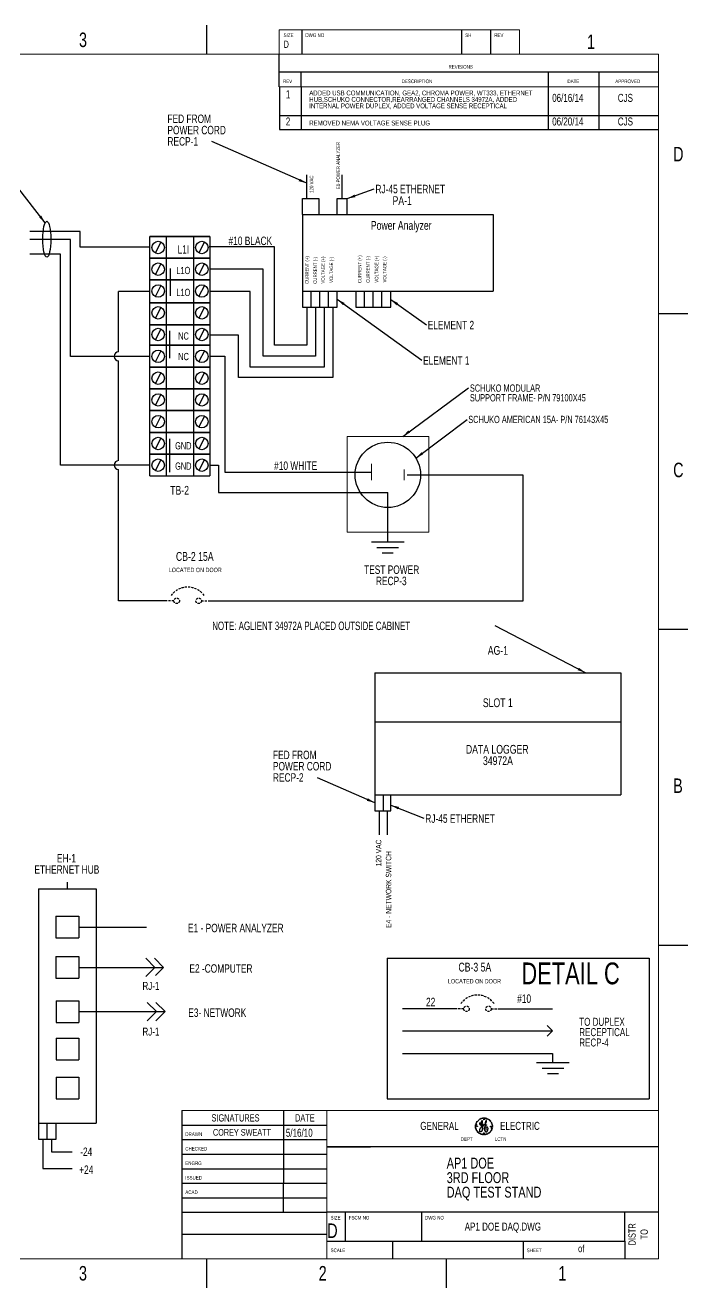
# Model space of a CAD drawing. Header units: millimetres. Extents: x -1057 to 857, y -404 to 2067.
# Drawn here: x 567 to 857, y 2 to 554 of the extents above; entities that cross this region are included whole.
import ezdxf
from ezdxf.enums import TextEntityAlignment as Align

# ---------------------------------------------------------------- set-up
doc = ezdxf.new("R2010")
doc.units = ezdxf.units.MM
doc.linetypes.add('HIDDEN', pattern=[1.905, 1.27, -0.635])
for name, color, linetype in [('COMP', 3, 'Continuous'), ('DETAILBOX', 4, 'HIDDEN'), ('GROUND', 3, 'Continuous'), ('HID', 2, 'HIDDEN'), ('SLD-0', 7, 'Continuous'), ('TEXT', 4, 'Continuous'), ('WIRE', 1, 'Continuous')]:
    doc.layers.add(name, color=color, linetype=linetype)
doc.layers.add('WIRE_BIG', color=1, linetype='Continuous', lineweight=30)
doc.styles.add('SLDTEXTSTYLE0', font='TXT', dxfattribs={"width": 0.736842})
doc.styles.add('SLDTEXTSTYLE1', font='TXT', dxfattribs={"width": 0.744681})
doc.styles.add('SLDTEXTSTYLE2', font='TXT', dxfattribs={"width": 0.75})
doc.styles.add('SLDTEXTSTYLE3', font='TXT', dxfattribs={"width": 0.7})
doc.styles.add('SLDTEXTSTYLE6', font='TXT', dxfattribs={"width": 0.697895})
doc.dimstyles.new('SLDDIMSTYLE0', dxfattribs={"dimtxt": 0.18, "dimasz": 3.556, "dimexe": 0, "dimexo": 0.0625, "dimgap": 0, "dimtad": 0, "dimtih": 1, "dimtoh": 1, "dimdec": 0, "dimrnd": 1e-09, "dimzin": 0, "dimdsep": 46, "dimtxsty": 'Standard', "dimsah": 1, "dimcen": 0.09, "dimadec": 0, "dimazin": 0, "dimtfac": 3.556, "dimtdec": 0, "dimtofl": 0, "dimtmove": 0, "dimatfit": 3, "dimfxl": 0, "dimfrac": 2, "dimtolj": 1, "dimtzin": 0, "dimarcsym": 0})

# ---------------------------------------------------------------- blocks, each defined once
blk = doc.blocks.new('Block15')
at = {"layer": 'SLD-0', "color": 1, "lineweight": 15}
for p, q in [((679.73, 543.75), (679.73, 554.49)), ((679.73, 554.49), (784.78, 554.49)), ((784.78, 554.49), (784.78, 543.75)), ((845.54, 529.55), (679.73, 529.55)), ((845.54, 81.76), (637.05, 81.76)), ((700.55, 81.76), (700.55, 16.98))]:
    blk.add_line(p, q, dxfattribs=at)
at = {"layer": 'SLD-0', "color": 1, "linetype": 'Continuous', "lineweight": 15}
for p, q in [((19.28, 543.75), (845.54, 543.75)), ((845.54, 543.75), (845.54, 16.98)), ((845.54, 16.98), (19.28, 16.98))]:
    blk.add_line(p, q, dxfattribs=at)
at = {"layer": 'SLD-0'}
for p, q in [((679.73, 529.55), (679.73, 543.75)), ((637.05, 81.76), (637.05, 16.98))]:
    blk.add_line(p, q, dxfattribs=at)
at = {"layer": 'WIRE_BIG'}
for p, q in [((647.93, 556.45), (647.93, 543.75)), ((689.53, 554.49), (689.53, 543.75)), ((759.38, 554.49), (759.38, 543.75)), ((772.08, 554.49), (772.08, 543.75)), ((845.54, 535.9), (679.73, 535.9)), ((689.26, 529.55), (689.26, 535.9)), ((797.21, 535.9), (797.21, 529.55)), ((819.43, 535.9), (819.43, 529.55)), ((858.24, 430.24), (845.54, 430.24)), ((858.24, 292.13), (845.54, 292.13)), ((858.24, 154.01), (845.54, 154.01)), ((681.5, 81.76), (681.5, 50.01)), ((637.05, 75.41), (700.55, 75.41)), ((637.05, 69.06), (700.55, 69.06)), ((637.05, 62.71), (700.55, 62.71)), ((700.55, 65.89), (719.6, 65.89)), ((845.54, 65.89), (700.55, 65.89)), ((700.55, 65.89), (719.6, 65.89)), ((637.05, 56.36), (700.55, 56.36)), ((637.05, 50.01), (700.55, 50.01)), ((845.54, 37.31), (700.55, 37.31)), ((708.49, 37.31), (708.49, 24.61)), ((741.83, 37.31), (741.83, 24.61)), ((830.73, 24.61), (830.73, 37.31)), ((700.55, 24.61), (830.73, 24.61)), ((729.13, 24.61), (729.13, 16.98)), ((786.28, 24.61), (786.28, 16.98)), ((830.73, 24.61), (830.73, 16.98)), ((647.93, 16.98), (647.93, 4.28)), ((752.7, 16.98), (752.7, 4.28))]:
    blk.add_line(p, q, dxfattribs=at)
at = {"layer": 'WIRE_BIG', "linetype": 'Continuous'}
for p, q in [((681.5, 37.31), (681.5, 50.01)), ((637.05, 43.66), (700.55, 43.66)), ((637.05, 37.31), (700.55, 37.31)), ((637.05, 27.79), (700.55, 27.79))]:
    blk.add_line(p, q, dxfattribs=at)
at = {"layer": 'WIRE_BIG'}
for s, insert, char_height, attachment_point, style in [('3', (593.91, 553.26), 6.35, 2, 'SLDTEXTSTYLE0'), ('SIZE', (681.59, 552.89), 1.587, 1, 'SLDTEXTSTYLE0'), ('DWG NO', (691.12, 552.89), 1.587, 1, 'SLDTEXTSTYLE0'), ('SH', (760.97, 552.89), 1.587, 1, 'SLDTEXTSTYLE0'), ('REV', (773.67, 552.89), 1.587, 1, 'SLDTEXTSTYLE0'), ('1', (815.99, 552.39), 6.35, 2, 'SLDTEXTSTYLE0'), ('D', (681.59, 549.72), 3.17, 1, 'SLDTEXTSTYLE0'), ('REVISIONS', (759, 539.07), 1.587, 2, 'SLDTEXTSTYLE0'), ('REV', (681.32, 532.72), 1.587, 1, 'SLDTEXTSTYLE0'), ('DESCRIPTION', (739.9, 532.72), 1.5875, 2, 'SLDTEXTSTYLE0'), ('DATE', (808.26, 532.72), 1.587, 2, 'SLDTEXTSTYLE0'), ('APPROVED', (832.02, 532.72), 1.587, 2, 'SLDTEXTSTYLE0'), ('D', (851.89, 503.25), 6.35, 1, 'SLDTEXTSTYLE0'), ('C', (851.89, 365.13), 6.35, 1, 'SLDTEXTSTYLE0'), ('B', (851.89, 227.02), 6.35, 1, 'SLDTEXTSTYLE0'), ('SIGNATURES', (660.58, 80.17), 3.175, 2, 'SLDTEXTSTYLE0'), ('DATE', (690.91, 80.17), 3.175, 2, 'SLDTEXTSTYLE0'), ('DRAWN', (638.64, 72.24), 1.587, 1, 'SLDTEXTSTYLE0'), ('CHECKED', (638.64, 65.89), 1.587, 1, 'SLDTEXTSTYLE0'), ('ENGRG', (638.64, 59.54), 1.587, 1, 'SLDTEXTSTYLE0'), ('ISSUED', (638.64, 53.19), 1.587, 1, 'SLDTEXTSTYLE0'), ('ACAD', (638.64, 46.84), 1.587, 1, 'SLDTEXTSTYLE0'), ('SIZE', (702.14, 35.72), 1.587, 1, 'SLDTEXTSTYLE0'), ('FSCM NO', (710.08, 35.72), 1.587, 1, 'SLDTEXTSTYLE0'), ('DWG NO', (743.41, 35.72), 1.587, 1, 'SLDTEXTSTYLE0'), ('D', (700.69, 32.4), 6.35, 1, 'SLDTEXTSTYLE0'), ('of', (811.69, 23.02), 3.175, 2, 'SLDTEXTSTYLE1'), ('SCALE', (702.14, 21.44), 1.587, 1, 'SLDTEXTSTYLE0'), ('SHEET', (787.86, 21.44), 1.587, 1, 'SLDTEXTSTYLE0'), ('3', (593.91, 13.79), 6.35, 2, 'SLDTEXTSTYLE0'), ('2', (698.69, 13.79), 6.35, 2, 'SLDTEXTSTYLE0'), ('1', (803.46, 13.79), 6.35, 2, 'SLDTEXTSTYLE0')]:
    blk.add_mtext(s, dxfattribs=dict(at, insert=insert, char_height=char_height, attachment_point=attachment_point, style=style))
at = {"layer": 'WIRE_BIG', "char_height": 3.175, "attachment_point": 2, "rotation": 90, "style": 'SLDTEXTSTYLE0'}
for s, insert in [('DISTR', (832.32, 27.65)), ('TO', (837.61, 27.69))]:
    blk.add_mtext(s, dxfattribs=dict(at, insert=insert))
blk = doc.blocks.new('CIR')
at = {"layer": 'DETAILBOX'}
for centre, radius in [((0.2, 0), 39.7), ((0.2, 0), 38.1), ((-31.5, 0), 1.59), ((-31.5, 0), 1.29), ((-31.5, 0), 1.14), ((0.2, 31.8), 1.59), ((0.2, 31.8), 1.29), ((0.2, 31.8), 1.14), ((32, 0), 1.59), ((32, 0), 1.29), ((32, 0), 1.14), ((0.2, -31.8), 1.59), ((0.2, -31.8), 1.29), ((0.2, -31.8), 1.14)]:
    blk.add_circle(centre, radius, dxfattribs=at)
for centre, start, end in [((-28.4, 6.3), 153.43495, 243.43495), ((6.6, 28.6), 63.43495, 153.43495), ((28.8, -6.3), 333.43495, 63.43495), ((-6.1, -28.6), 243.43495, 333.43495)]:
    blk.add_arc(centre, 7.1, start, end, dxfattribs=at)
blk = doc.blocks.new('Block13')
at = {"layer": 'DETAILBOX'}
for p, q in [((25.84, 8.37), (25.87, 8.37)), ((25.87, 8.37), (25.87, 8.09)), ((25.87, 8.09), (25.91, 8.09)), ((25.91, 8.09), (25.91, 7.92)), ((25.91, 7.92), (25.94, 7.92)), ((25.94, 7.92), (25.94, 7.81)), ((25.94, 7.81), (25.99, 7.81)), ((25.99, 7.81), (25.99, 7.75)), ((25.99, 7.75), (26.03, 7.75)), ((26.03, 7.75), (26.03, 7.7)), ((26.03, 7.7), (26.06, 7.64)), ((26.06, 7.64), (26.1, 7.64)), ((26.1, 7.64), (26.13, 7.58)), ((26.13, 7.58), (26.25, 7.58)), ((26.13, 5.59), (26.17, 5.59)), ((26.13, 5.48), (26.13, 5.59)), ((26.17, 5.65), (26.21, 5.65)), ((26.17, 5.59), (26.17, 5.65)), ((26.21, 5.76), (26.25, 5.76)), ((26.21, 5.65), (26.21, 5.76)), ((26.25, 7.58), (26.25, 7.53)), ((26.25, 7.53), (26.47, 7.53)), ((26.25, 5.8), (26.29, 5.8)), ((26.25, 5.76), (26.25, 5.8)), ((26.29, 5.86), (26.32, 5.93)), ((26.29, 5.8), (26.29, 5.86)), ((26.32, 5.97), (26.36, 5.97)), ((26.32, 5.93), (26.32, 5.97)), ((26.36, 6.03), (26.4, 6.03)), ((26.36, 5.97), (26.36, 6.03)), ((26.4, 6.08), (26.43, 6.08)), ((26.4, 6.03), (26.4, 6.08)), ((26.43, 8.13), (26.43, 7.47)), ((26.47, 8.13), (26.43, 8.13)), ((26.43, 7.47), (26.47, 7.47)), ((26.43, 6.14), (26.47, 6.14)), ((26.43, 6.08), (26.43, 6.14)), ((26.47, 8.37), (26.47, 8.13)), ((26.51, 8.37), (26.47, 8.37)), ((26.47, 7.58), (26.62, 7.58)), ((26.47, 7.53), (26.47, 7.58)), ((26.47, 7.47), (26.47, 7.3)), ((26.47, 7.3), (26.51, 7.3)), ((26.47, 6.2), (26.51, 6.2)), ((26.47, 6.14), (26.47, 6.2)), ((26.51, 8.47), (26.51, 8.37)), ((26.55, 8.47), (26.51, 8.47)), ((26.51, 7.3), (26.51, 7.19)), ((26.51, 7.19), (26.55, 7.19)), ((26.51, 6.2), (26.55, 6.25)), ((26.55, 8.64), (26.55, 8.47)), ((26.59, 8.64), (26.55, 8.64)), ((26.55, 7.19), (26.55, 7.15)), ((26.55, 7.15), (26.62, 7.15)), ((26.55, 6.25), (26.59, 6.25)), ((26.59, 8.69), (26.59, 8.64)), ((26.62, 8.69), (26.59, 8.69)), ((26.59, 6.31), (26.62, 6.31)), ((26.59, 6.25), (26.59, 6.31)), ((26.62, 8.75), (26.62, 8.69)), ((26.66, 8.75), (26.62, 8.75)), ((26.62, 7.64), (26.66, 7.64)), ((26.62, 7.58), (26.62, 7.64)), ((26.62, 7.15), (26.66, 7.08)), ((26.62, 6.36), (26.66, 6.36)), ((26.62, 6.31), (26.62, 6.36)), ((26.66, 8.81), (26.66, 8.75)), ((26.69, 8.81), (26.66, 8.81)), ((26.66, 7.7), (26.73, 7.7)), ((26.66, 7.64), (26.66, 7.7)), ((26.66, 7.08), (26.96, 7.08)), ((26.66, 6.42), (26.69, 6.42)), ((26.66, 6.36), (26.66, 6.42)), ((26.69, 8.86), (26.69, 8.81)), ((26.73, 8.86), (26.69, 8.86)), ((26.69, 6.48), (26.73, 6.48)), ((26.69, 6.42), (26.69, 6.48)), ((26.73, 8.97), (26.73, 8.86)), ((26.78, 8.97), (26.73, 8.97)), ((26.73, 7.75), (26.78, 7.75)), ((26.73, 7.7), (26.73, 7.75)), ((26.73, 6.53), (26.78, 6.53)), ((26.73, 6.48), (26.73, 6.53)), ((26.78, 9.03), (26.78, 8.97)), ((26.81, 9.03), (26.78, 9.03)), ((26.78, 7.81), (26.81, 7.81)), ((26.78, 7.75), (26.78, 7.81)), ((26.78, 6.59), (26.85, 6.59)), ((26.78, 6.53), (26.78, 6.59)), ((26.81, 9.09), (26.81, 9.03)), ((26.85, 9.09), (26.81, 9.09)), ((26.81, 7.86), (26.88, 7.86)), ((26.81, 7.81), (26.81, 7.86)), ((26.85, 9.14), (26.85, 9.09)), ((26.88, 9.14), (26.85, 9.14)), ((26.85, 6.64), (26.92, 6.64)), ((26.85, 6.59), (26.85, 6.64)), ((26.88, 9.2), (26.88, 9.14)), ((26.92, 9.2), (26.88, 9.2)), ((26.88, 7.92), (26.92, 7.92)), ((26.88, 7.86), (26.88, 7.92)), ((26.92, 9.25), (26.92, 9.2)), ((26.99, 9.25), (26.92, 9.25)), ((26.92, 8.03), (26.96, 8.03)), ((26.92, 7.92), (26.92, 8.03)), ((26.92, 6.7), (26.99, 6.7)), ((26.92, 6.64), (26.92, 6.7)), ((26.96, 8.09), (26.99, 8.09)), ((26.96, 8.03), (26.96, 8.09)), ((26.96, 7.15), (27.11, 7.15)), ((26.96, 7.08), (26.96, 7.15)), ((26.99, 9.31), (26.99, 9.25)), ((27.11, 9.31), (26.99, 9.31)), ((26.99, 8.13), (27.03, 8.13)), ((26.99, 8.09), (26.99, 8.13)), ((26.99, 6.76), (27.07, 6.76)), ((26.99, 6.7), (26.99, 6.76)), ((27.03, 8.2), (27.07, 8.2)), ((27.03, 8.13), (27.03, 8.2)), ((27.03, 8.2), (27.03, 8.13)), ((27.03, 8.13), (27.03, 8.2)), ((27.03, 8.2), (27.03, 8.13)), ((27.03, 8.13), (27.03, 8.2)), ((27.07, 8.26), (27.11, 8.26)), ((27.07, 8.2), (27.07, 8.26)), ((27.07, 6.81), (27.14, 6.81)), ((27.07, 6.76), (27.07, 6.81)), ((27.11, 9.25), (27.11, 9.31)), ((27.22, 9.25), (27.11, 9.25)), ((27.11, 8.3), (27.14, 8.3)), ((27.11, 8.26), (27.11, 8.3)), ((27.11, 7.19), (27.18, 7.19)), ((27.11, 7.15), (27.11, 7.19)), ((27.11, 5.53), (27.11, 5.37)), ((27.14, 5.53), (27.11, 5.53)), ((27.14, 8.37), (27.18, 8.37)), ((27.14, 8.3), (27.14, 8.37)), ((27.14, 6.87), (27.22, 6.87)), ((27.14, 6.81), (27.14, 6.87)), ((27.14, 5.76), (27.14, 5.53)), ((27.18, 5.76), (27.14, 5.76)), ((27.18, 8.41), (27.22, 8.47)), ((27.18, 8.37), (27.18, 8.41)), ((27.18, 7.25), (27.22, 7.25)), ((27.18, 7.19), (27.18, 7.25)), ((27.18, 6.03), (27.18, 5.76)), ((27.22, 6.03), (27.18, 6.03)), ((27.22, 9.2), (27.22, 9.25)), ((27.25, 9.2), (27.22, 9.2)), ((27.22, 8.54), (27.25, 8.54)), ((27.22, 8.47), (27.22, 8.54)), ((27.22, 7.3), (27.29, 7.3)), ((27.22, 7.25), (27.22, 7.3)), ((27.22, 6.91), (27.29, 6.91)), ((27.22, 6.87), (27.22, 6.91)), ((27.25, 6.76), (27.22, 6.7)), ((27.22, 6.7), (27.22, 6.03)), ((27.25, 9.14), (27.25, 9.2)), ((27.29, 9.14), (27.25, 9.14)), ((27.25, 8.69), (27.29, 8.69)), ((27.25, 8.54), (27.25, 8.69)), ((27.25, 7.04), (27.25, 6.76)), ((27.29, 7.04), (27.25, 7.04)), ((27.29, 8.69), (27.29, 9.14)), ((27.29, 7.36), (27.33, 7.36)), ((27.29, 7.3), (27.29, 7.36)), ((27.29, 7.25), (27.29, 7.04)), ((27.33, 7.25), (27.29, 7.25)), ((27.29, 6.98), (27.37, 6.98)), ((27.29, 6.91), (27.29, 6.98)), ((27.37, 7.47), (27.33, 7.42)), ((27.33, 7.47), (27.37, 7.47)), ((27.33, 7.36), (27.33, 7.47)), ((27.33, 7.42), (27.33, 7.25)), ((27.37, 7.58), (27.37, 7.47)), ((27.41, 7.58), (27.37, 7.58)), ((27.37, 7.53), (27.41, 7.58)), ((27.37, 7.47), (27.37, 7.53)), ((27.37, 6.98), (27.41, 7.04)), ((27.41, 7.64), (27.41, 7.58)), ((27.44, 7.64), (27.41, 7.64)), ((27.41, 7.64), (27.44, 7.64)), ((27.41, 7.58), (27.41, 7.64)), ((27.41, 7.04), (27.48, 7.04)), ((27.44, 7.81), (27.44, 7.64)), ((27.48, 7.75), (27.44, 7.81)), ((27.44, 7.75), (27.48, 7.75)), ((27.44, 7.64), (27.44, 7.75)), ((27.48, 7.08), (27.55, 7.08)), ((27.48, 7.04), (27.48, 7.08)), ((27.55, 7.15), (27.63, 7.15)), ((27.55, 7.08), (27.55, 7.15)), ((27.63, 7.19), (27.7, 7.19)), ((27.63, 7.15), (27.63, 7.19)), ((27.7, 7.25), (27.78, 7.25)), ((27.7, 7.19), (27.7, 7.25)), ((27.78, 7.3), (27.86, 7.3)), ((27.78, 7.25), (27.78, 7.3)), ((27.86, 7.36), (27.89, 7.36)), ((27.86, 7.3), (27.86, 7.36)), ((27.89, 7.42), (27.93, 7.42)), ((27.89, 7.36), (27.89, 7.42)), ((27.93, 7.42), (27.97, 7.47)), ((27.97, 7.47), (28, 7.47)), ((28, 7.53), (28.04, 7.53)), ((28, 7.47), (28, 7.53)), ((28, 5.69), (28, 5.53)), ((28.04, 5.69), (28, 5.69)), ((28, 5.53), (28.04, 5.53)), ((28.04, 7.53), (28.07, 7.58)), ((28.04, 6.03), (28.04, 5.69)), ((28.07, 6.03), (28.04, 6.03)), ((28.04, 5.53), (28.04, 5.37)), ((28.07, 7.58), (28.11, 7.58)), ((28.07, 6.36), (28.07, 6.03)), ((28.11, 6.36), (28.07, 6.36)), ((28.11, 7.64), (28.16, 7.64)), ((28.11, 7.58), (28.11, 7.64)), ((28.11, 6.42), (28.11, 6.36)), ((28.16, 6.42), (28.11, 6.42)), ((28.16, 7.7), (28.19, 7.7)), ((28.16, 7.64), (28.16, 7.7)), ((28.19, 6.59), (28.16, 6.53)), ((28.16, 6.53), (28.16, 6.42)), ((28.19, 7.7), (28.23, 7.75)), ((28.19, 6.7), (28.19, 6.59)), ((28.23, 6.7), (28.19, 6.7)), ((28.23, 7.75), (28.26, 7.75)), ((28.23, 6.81), (28.23, 6.7)), ((28.26, 6.81), (28.23, 6.81)), ((28.26, 7.81), (28.3, 7.81)), ((28.26, 7.75), (28.26, 7.81)), ((28.26, 6.87), (28.26, 6.81)), ((28.3, 6.87), (28.26, 6.87)), ((28.3, 7.86), (28.37, 7.86)), ((28.3, 7.81), (28.3, 7.86)), ((28.3, 6.98), (28.3, 6.87)), ((28.34, 6.98), (28.3, 6.98)), ((28.34, 7.04), (28.34, 6.98)), ((28.37, 7.04), (28.34, 7.04)), ((28.37, 7.92), (28.42, 7.92)), ((28.37, 7.86), (28.37, 7.92)), ((28.37, 7.15), (28.37, 7.04)), ((28.45, 7.15), (28.37, 7.15)), ((28.42, 8.58), (28.42, 8.2)), ((28.45, 8.58), (28.42, 8.58)), ((28.42, 8.2), (28.45, 8.13)), ((28.42, 7.98), (28.49, 7.98)), ((28.42, 7.92), (28.42, 7.98)), ((28.49, 8.69), (28.45, 8.64)), ((28.45, 8.64), (28.45, 8.58)), ((28.45, 8.13), (28.45, 8.03)), ((28.45, 8.03), (28.49, 8.03)), ((28.45, 7.19), (28.45, 7.15)), ((28.49, 7.19), (28.45, 7.19)), ((28.49, 8.81), (28.49, 8.69)), ((28.53, 8.81), (28.49, 8.81)), ((28.49, 8.03), (28.49, 7.86)), ((28.49, 8.03), (28.53, 8.03)), ((28.49, 7.98), (28.49, 8.03)), ((28.49, 7.86), (28.53, 7.81)), ((28.56, 7.3), (28.49, 7.19)), ((28.56, 8.92), (28.53, 8.86)), ((28.53, 8.86), (28.53, 8.81)), ((28.53, 8.03), (28.56, 8.09)), ((28.53, 7.81), (28.53, 7.75)), ((28.53, 7.75), (28.6, 7.64)), ((28.6, 8.97), (28.56, 8.92)), ((28.56, 8.09), (28.6, 8.09)), ((28.6, 7.3), (28.56, 7.3)), ((28.6, 9.03), (28.6, 8.97)), ((28.63, 9.03), (28.6, 9.03)), ((28.6, 8.09), (28.75, 8.3)), ((28.6, 7.64), (28.6, 7.58)), ((28.6, 7.58), (28.63, 7.58)), ((28.6, 7.36), (28.6, 7.3)), ((28.72, 7.36), (28.6, 7.36)), ((28.63, 9.09), (28.63, 9.03)), ((28.68, 9.09), (28.63, 9.09)), ((28.63, 7.58), (28.63, 7.53)), ((28.63, 7.53), (28.72, 7.53)), ((28.63, 5.86), (28.63, 5.8)), ((28.68, 5.86), (28.63, 5.86)), ((28.63, 5.8), (28.68, 5.8)), ((28.72, 9.2), (28.68, 9.14)), ((28.68, 9.14), (28.68, 9.09)), ((28.68, 6.14), (28.68, 5.86)), ((28.72, 6.14), (28.68, 6.14)), ((28.68, 5.8), (28.68, 5.65)), ((28.68, 5.65), (28.72, 5.65)), ((28.75, 9.2), (28.72, 9.2)), ((28.72, 7.53), (28.72, 7.47)), ((28.72, 7.47), (28.82, 7.47)), ((28.72, 7.42), (28.72, 7.36)), ((28.72, 7.36), (28.72, 7.42)), ((28.72, 7.42), (28.72, 7.36)), ((28.75, 7.42), (28.72, 7.42)), ((28.75, 6.25), (28.72, 6.2)), ((28.72, 6.2), (28.72, 6.14)), ((28.72, 5.65), (28.72, 5.53)), ((28.72, 5.53), (28.75, 5.53)), ((28.75, 9.25), (28.75, 9.2)), ((28.79, 9.25), (28.75, 9.25)), ((28.75, 8.3), (28.79, 8.3)), ((28.75, 7.36), (28.75, 7.42)), ((28.75, 7.42), (28.75, 7.36)), ((28.86, 7.42), (28.75, 7.36)), ((28.75, 6.31), (28.75, 6.25)), ((28.79, 6.31), (28.75, 6.31)), ((28.75, 5.53), (28.75, 5.48)), ((28.79, 9.31), (28.79, 9.25)), ((28.86, 9.31), (28.79, 9.31)), ((28.79, 8.37), (28.82, 8.37)), ((28.79, 8.3), (28.79, 8.37)), ((28.79, 6.36), (28.79, 6.31)), ((28.86, 6.36), (28.79, 6.36)), ((28.82, 8.47), (28.86, 8.47)), ((28.82, 8.37), (28.82, 8.47)), ((28.82, 7.47), (28.82, 7.42)), ((28.82, 7.42), (28.98, 7.42)), ((28.86, 9.37), (28.86, 9.31)), ((29.01, 9.37), (28.86, 9.37)), ((28.86, 8.54), (28.9, 8.58)), ((28.86, 8.47), (28.86, 8.54)), ((28.94, 7.42), (28.86, 7.42)), ((28.86, 6.42), (28.86, 6.36)), ((28.94, 6.42), (28.86, 6.42)), ((28.9, 8.64), (28.94, 8.64)), ((28.9, 8.58), (28.9, 8.64)), ((28.94, 8.81), (28.98, 8.81)), ((28.94, 8.64), (28.94, 8.81)), ((28.94, 7.47), (28.94, 7.42)), ((28.98, 7.47), (28.94, 7.47)), ((28.94, 6.48), (28.94, 6.42)), ((29.05, 6.48), (28.94, 6.48)), ((28.98, 8.97), (29.01, 8.97)), ((28.98, 8.81), (28.98, 8.97)), ((28.98, 7.42), (28.98, 7.47)), ((29.01, 8.97), (29.01, 9.37)), ((29.05, 6.53), (29.05, 6.48)), ((29.35, 6.53), (29.05, 6.53)), ((29.35, 6.48), (29.35, 6.53)), ((29.42, 6.48), (29.35, 6.48)), ((29.42, 6.42), (29.42, 6.48)), ((29.46, 6.36), (29.42, 6.42)), ((29.46, 6.31), (29.46, 6.36)), ((29.5, 6.31), (29.46, 6.31)), ((29.5, 6.25), (29.5, 6.31)), ((29.54, 6.25), (29.5, 6.25)), ((29.54, 6.2), (29.54, 6.25)), ((29.57, 6.2), (29.54, 6.2)), ((29.57, 6.14), (29.57, 6.2)), ((29.61, 6.08), (29.57, 6.14)), ((29.61, 5.97), (29.61, 6.08)), ((29.65, 5.97), (29.61, 5.97)), ((29.61, 5.53), (29.65, 5.53)), ((29.61, 5.31), (29.61, 5.53)), ((29.65, 5.53), (29.65, 5.97)), ((26.03, 5.25), (26.06, 5.25)), ((26.03, 4.75), (26.03, 5.25)), ((26.06, 4.75), (26.03, 4.75)), ((26.06, 5.37), (26.1, 5.42)), ((26.06, 5.25), (26.06, 5.37)), ((26.06, 4.64), (26.06, 4.75)), ((26.1, 4.64), (26.06, 4.64)), ((26.1, 5.48), (26.13, 5.48)), ((26.1, 5.42), (26.1, 5.48)), ((26.1, 4.54), (26.1, 4.64)), ((26.13, 4.54), (26.1, 4.54)), ((26.13, 4.48), (26.13, 4.54)), ((26.17, 4.48), (26.13, 4.48)), ((26.17, 4.41), (26.17, 4.48)), ((26.25, 4.41), (26.17, 4.41)), ((26.25, 4.37), (26.25, 4.41)), ((26.51, 4.37), (26.25, 4.37)), ((26.51, 4.41), (26.51, 4.37)), ((26.66, 4.41), (26.51, 4.41)), ((26.66, 4.48), (26.66, 4.41)), ((26.73, 4.48), (26.66, 4.48)), ((26.73, 4.54), (26.73, 4.48)), ((26.78, 4.54), (26.73, 4.54)), ((26.78, 4.58), (26.78, 4.54)), ((26.81, 4.58), (26.78, 4.58)), ((26.81, 4.64), (26.81, 4.58)), ((26.85, 4.64), (26.81, 4.64)), ((26.85, 4.69), (26.85, 4.64)), ((26.88, 4.69), (26.85, 4.69)), ((26.85, 4.69), (26.88, 4.69)), ((26.88, 4.69), (26.85, 4.69)), ((26.96, 4.86), (26.88, 4.75)), ((26.88, 4.75), (26.88, 4.69)), ((26.96, 4.92), (26.96, 4.86)), ((26.99, 4.92), (26.96, 4.92)), ((26.99, 5.03), (26.99, 4.92)), ((27.03, 5.03), (26.99, 5.03)), ((27.03, 5.14), (27.03, 5.03)), ((27.07, 5.14), (27.03, 5.14)), ((27.07, 5.37), (27.11, 5.37)), ((27.11, 5.37), (27.07, 5.37)), ((27.07, 5.31), (27.07, 5.14)), ((27.11, 5.31), (27.07, 5.31)), ((27.11, 5.37), (27.11, 5.31)), ((28.04, 5.37), (28.07, 5.37)), ((28.07, 5.37), (28.07, 5.25)), ((28.07, 5.25), (28.11, 5.25)), ((28.11, 5.25), (28.11, 5.14)), ((28.11, 5.14), (28.16, 5.14)), ((28.16, 5.14), (28.16, 5.03)), ((28.16, 5.03), (28.19, 5.03)), ((28.19, 5.03), (28.19, 4.97)), ((28.19, 4.97), (28.23, 4.97)), ((28.23, 4.97), (28.23, 4.92)), ((28.23, 4.92), (28.26, 4.86)), ((28.26, 4.86), (28.3, 4.86)), ((28.3, 4.86), (28.3, 4.81)), ((28.3, 4.81), (28.34, 4.81)), ((28.34, 4.81), (28.34, 4.75)), ((28.34, 4.75), (28.37, 4.75)), ((28.37, 4.75), (28.37, 4.69)), ((28.37, 4.69), (28.42, 4.69)), ((28.42, 4.69), (28.42, 4.64)), ((28.42, 4.64), (28.45, 4.64)), ((28.45, 4.64), (28.49, 4.58)), ((28.49, 4.58), (28.53, 4.58)), ((28.53, 4.58), (28.53, 4.54)), ((28.53, 4.54), (28.6, 4.54)), ((28.6, 4.54), (28.63, 4.48)), ((28.63, 4.48), (28.82, 4.48)), ((28.75, 5.48), (28.79, 5.48)), ((28.79, 5.48), (28.79, 5.42)), ((28.79, 5.42), (28.98, 5.42)), ((28.82, 4.48), (28.82, 4.41)), ((28.82, 4.41), (28.94, 4.41)), ((28.94, 4.48), (28.94, 4.41)), ((28.94, 4.41), (28.94, 4.48)), ((28.94, 4.41), (28.98, 4.41)), ((28.98, 5.48), (29.01, 5.48)), ((28.98, 5.42), (28.98, 5.48)), ((28.98, 4.48), (29.09, 4.48)), ((28.98, 4.41), (28.98, 4.48)), ((29.09, 4.54), (29.19, 4.54)), ((29.09, 4.48), (29.09, 4.54)), ((29.19, 4.58), (29.24, 4.58)), ((29.19, 4.54), (29.19, 4.58)), ((29.24, 4.58), (29.28, 4.64)), ((29.28, 4.64), (29.31, 4.64)), ((29.31, 4.69), (29.35, 4.69)), ((29.31, 4.64), (29.31, 4.69)), ((29.35, 4.75), (29.38, 4.75)), ((29.35, 4.69), (29.35, 4.75)), ((29.38, 4.81), (29.42, 4.86)), ((29.38, 4.75), (29.38, 4.81)), ((29.42, 4.92), (29.46, 4.92)), ((29.42, 4.86), (29.42, 4.92)), ((29.46, 5.03), (29.5, 5.03)), ((29.46, 4.92), (29.46, 5.03)), ((29.5, 5.09), (29.54, 5.14)), ((29.5, 5.03), (29.5, 5.09)), ((29.54, 5.2), (29.57, 5.2)), ((29.54, 5.14), (29.54, 5.2)), ((29.57, 5.31), (29.61, 5.31)), ((29.57, 5.2), (29.57, 5.31))]:
    blk.add_line(p, q, dxfattribs=at)
at = {"color": 7, "linetype": 'Continuous', "xscale": 0.09375, "yscale": 0.09375, "zscale": 0.09375}
blk.add_blockref('CIR', (27.86, 6.83), dxfattribs=at)
at = {"color": 7, "linetype": 'Continuous', "lineweight": 0, "char_height": 3.5, "attachment_point": 1, "style": 'SLDTEXTSTYLE2'}
for s, insert in [('GENERAL', (0.05, 8.79)), ('ELECTRIC', (34.93, 8.79))]:
    blk.add_mtext(s, dxfattribs=dict(at, insert=insert))
at = {"layer": 'DETAILBOX', "char_height": 1.587, "style": 'SLDTEXTSTYLE0'}
for s, insert, attachment_point in [('DEPT', (22.93, 2.06), 3), ('LCTN', (32.62, 2.06), 1)]:
    blk.add_mtext(s, dxfattribs=dict(at, insert=insert, attachment_point=attachment_point))
blk = doc.blocks.new('D-Size Sheet')
at = {"color": 7, "linetype": 'Continuous'}
for name, p in [('Block15', (-6.58, -4.21)), ('Block13', (734.72, 63.83))]:
    blk.add_blockref(name, p, dxfattribs=at)
blk = doc.blocks.new('CIRBKR')
at = {"layer": 'HID'}
for p, q in [((-20.64, 0), (-25.4, 0)), ((-4.76, 0), (0, 0))]:
    blk.add_line(p, q, dxfattribs=at)
for centre in [(-19.05, 0), (-6.35, 0)]:
    blk.add_circle(centre, 1.59, dxfattribs=at)
blk.add_arc((-12.7, -3.97), 11.91, 36.8699, 143.1301, dxfattribs=at)
at = {"layer": 'HID', "color": 2, "style": 'SLDTEXTSTYLE0', "width": 0.736842}
for tag, flags, p in [('DEVNAME_RO', 3, (-19.63, 18.31)), ('STOCKNUM', 1, (-17.6, -16.62))]:
    blk.add_attdef(tag, text='', height=2.54, dxfattribs=dict(at, flags=flags)).set_placement(p, align=Align.BOTTOM_LEFT)
at = {"layer": 'HID', "color": 2}
for tag in ['DESCRIPTL1', 'DESCRIPTL2', 'LABEL']:
    blk.add_attdef(tag, (0, 0), '', height=1, dxfattribs=at)
blk = doc.blocks.new('SW_NOTE_22')
at = {"layer": 'TEXT', "color": 0, "insert": (0.54, 1.73), "char_height": 3.704, "attachment_point": 1, "style": 'SLDTEXTSTYLE0'}
blk.add_mtext('ELEMENT 1', dxfattribs=at)
blk = doc.blocks.new('SW_NOTE_23')
at = {"layer": 'TEXT', "color": 0, "insert": (0.54, 1.8), "char_height": 3.704, "attachment_point": 1, "style": 'SLDTEXTSTYLE0'}
blk.add_mtext('ELEMENT 2', dxfattribs=at)
blk = doc.blocks.new('SW_NOTE_24')
at = {"layer": 'TEXT', "color": 0, "char_height": 3.704, "attachment_point": 1, "style": 'SLDTEXTSTYLE0'}
for s, insert in [('FED FROM', (-19.47, 11.77)), ('POWER CORD', (-19.47, 6.83)), ('RECP-1', (-19.47, 1.89))]:
    blk.add_mtext(s, dxfattribs=dict(at, insert=insert))
blk = doc.blocks.new('SW_NOTE_26')
at = {"layer": 'TEXT', "color": 0, "char_height": 3.704, "attachment_point": 2, "style": 'SLDTEXTSTYLE0'}
for s, insert in [('TEST POWER', (17.42, 4.77)), ('RECP-3', (17.27, -0.16))]:
    blk.add_mtext(s, dxfattribs=dict(at, insert=insert))
blk = doc.blocks.new('SW_NOTE_27')
at = {"layer": 'TEXT', "color": 0, "insert": (-123.62, 1.89), "char_height": 3.7042, "attachment_point": 1, "style": 'SLDTEXTSTYLE3'}
blk.add_mtext('NOTE: AGLIENT 34972A PLACED OUTSIDE CABINET', dxfattribs=at)
blk = doc.blocks.new('SW_NOTE_28')
at = {"layer": 'TEXT', "color": 0, "insert": (0.56, 1.8), "char_height": 3.7042, "attachment_point": 1, "style": 'SLDTEXTSTYLE0'}
blk.add_mtext('RJ-45 ETHERNET', dxfattribs=at)
blk = doc.blocks.new('SW_NOTE_29')
at = {"layer": 'TEXT', "color": 0, "attachment_point": 2, "style": 'SLDTEXTSTYLE0'}
for s, insert, char_height in [('DATA LOGGER', (19.62, 4.96), 3.8485), ('34972A', (19.93, -0.01), 3.848)]:
    blk.add_mtext(s, dxfattribs=dict(at, insert=insert, char_height=char_height))
blk = doc.blocks.new('SW_NOTE_30')
at = {"layer": 'TEXT', "color": 0, "char_height": 3.704, "attachment_point": 1, "style": 'SLDTEXTSTYLE0'}
for s, insert in [('FED FROM', (-19.48, 11.81)), ('POWER CORD', (-19.48, 6.87)), ('RECP-2', (-19.48, 1.94))]:
    blk.add_mtext(s, dxfattribs=dict(at, insert=insert))
blk = doc.blocks.new('SW_NOTE_31')
at = {"layer": 'TEXT', "color": 0, "insert": (0.59, 1.73), "char_height": 3.7042, "attachment_point": 1, "style": 'SLDTEXTSTYLE0'}
blk.add_mtext('RJ-45 ETHERNET', dxfattribs=at)
blk = doc.blocks.new('SW_NOTE_32')
at = {"layer": 'TEXT', "color": 0, "attachment_point": 2, "style": 'SLDTEXTSTYLE0'}
for s, insert, char_height in [('EH-1', (5.97, 4.77), 3.704), ('ETHERNET HUB', (6.14, -0.16), 3.7042)]:
    blk.add_mtext(s, dxfattribs=dict(at, insert=insert, char_height=char_height))
blk = doc.blocks.new('SW_NOTE_33')
at = {"layer": 'TEXT', "color": 0, "insert": (0.51, 1.54), "char_height": 3.175, "attachment_point": 1, "style": 'SLDTEXTSTYLE6'}
blk.add_mtext('SCHUKO AMERICAN 15A- P/N 76143X45', dxfattribs=at)
blk = doc.blocks.new('SW_NOTE_37')
at = {"layer": 'TEXT', "color": 0, "char_height": 3.175, "attachment_point": 1, "style": 'SLDTEXTSTYLE6'}
for s, insert in [('SCHUKO MODULAR', (0.57, 1.5)), ('SUPPORT FRAME- P/N 79100X45', (0.57, -2.74))]:
    blk.add_mtext(s, dxfattribs=dict(at, insert=insert))
blk = doc.blocks.new('SW_NOTE_39')
at = {"layer": 'TEXT', "color": 0, "char_height": 3.5, "attachment_point": 1, "style": 'SLDTEXTSTYLE2'}
for s, insert in [('TO DUPLEX', (0, 4.51)), ('RECEPTICAL', (0, -0.01)), ('RECP-4', (0, -4.54))]:
    blk.add_mtext(s, dxfattribs=dict(at, insert=insert))
blk = doc.blocks.new('SW_NOTE_40')
at = {"layer": 'GROUND', "color": 0, "attachment_point": 1, "style": 'SLDTEXTSTYLE2'}
for s, insert, char_height in [('AP1 DOE', (0, 6.14), 4.762), ('3RD FLOOR', (0, -0.21), 4.762), ('DAQ TEST STAND', (0, -6.56), 4.7625)]:
    blk.add_mtext(s, dxfattribs=dict(at, insert=insert, char_height=char_height))
blk = doc.blocks.new('SW_NOTE_41')
at = {"layer": 'GROUND', "color": 0, "char_height": 2.1167, "attachment_point": 1, "style": 'SLDTEXTSTYLE2'}
for s, insert in [('ADDED USB COMMUNICATION, GEA2, CHROMA POWER, WT333, ETHERNET', (0, 2.73)), ('HUB,SCHUKO CONNECTOR,REARRANGED CHANNELS 34972A, ADDED', (0, -0.09)), ('INTERNAL POWER DUPLEX, ADDED VOLTAGE SENSE RECEPTICAL', (0, -2.92))]:
    blk.add_mtext(s, dxfattribs=dict(at, insert=insert))

msp = doc.modelspace()

# ---------------------------------------------------------------- linework, layer by layer
at = {"layer": 'COMP', "linetype": 'Continuous'}
for p, q in [((621.54, 461.7), (647.73, 461.7)), ((621.54, 452.17), (621.54, 461.7)), ((647.73, 461.7), (621.54, 461.7)), ((626.3, 459.32), (623.92, 454.56)), ((628.68, 461.7), (628.68, 452.17)), ((640.59, 461.7), (640.59, 452.17)), ((645.35, 459.32), (642.97, 454.56)), ((647.73, 461.7), (647.73, 452.17)), ((647.73, 452.17), (621.54, 452.17)), ((621.54, 452.17), (647.73, 452.17)), ((621.54, 442.65), (621.54, 452.17)), ((626.3, 449.79), (623.92, 445.03)), ((628.68, 452.17), (628.68, 442.65)), ((640.59, 452.17), (640.59, 442.65)), ((645.35, 449.79), (642.97, 445.03)), ((647.73, 452.17), (647.73, 442.65)), ((621.54, 442.65), (647.73, 442.65)), ((621.54, 432.64), (621.54, 442.65)), ((647.73, 442.65), (621.54, 442.65)), ((628.68, 442.65), (628.68, 433.12)), ((640.59, 442.65), (640.59, 433.12)), ((647.73, 442.65), (647.73, 432.64)), ((626.3, 440.27), (623.92, 435.51)), ((645.35, 440.27), (642.97, 435.51)), ((621.54, 432.64), (647.73, 432.64)), ((621.54, 423.04), (621.54, 432.64)), ((647.73, 432.64), (621.54, 432.64)), ((626.3, 430.74), (623.92, 425.98)), ((628.68, 433.12), (628.68, 423.6)), ((640.59, 433.12), (640.59, 423.6)), ((645.35, 430.74), (642.97, 425.98)), ((647.73, 432.64), (647.73, 423.04)), ((621.54, 423.04), (647.73, 423.04)), ((621.54, 414.07), (621.54, 423.04)), ((647.73, 423.04), (621.54, 423.04)), ((626.3, 421.22), (623.92, 416.46)), ((628.68, 423.6), (628.68, 414.07)), ((640.59, 423.6), (640.59, 414.07)), ((645.35, 421.22), (642.97, 416.46)), ((647.73, 423.04), (647.73, 414.07)), ((621.54, 414.07), (647.73, 414.07)), ((621.54, 404.55), (621.54, 414.07)), ((647.73, 414.07), (621.54, 414.07)), ((626.3, 411.69), (623.92, 406.93)), ((628.68, 414.07), (628.68, 404.55)), ((640.59, 414.07), (640.59, 404.55)), ((645.35, 411.69), (642.97, 406.93)), ((647.73, 414.07), (647.73, 404.55)), ((621.54, 404.55), (647.73, 404.55)), ((621.54, 395.02), (621.54, 404.55)), ((647.73, 404.55), (621.54, 404.55)), ((628.68, 404.55), (628.68, 395.02)), ((640.59, 404.55), (640.59, 395.02)), ((647.73, 404.55), (647.73, 395.02)), ((626.3, 402.17), (623.92, 397.41)), ((645.35, 402.17), (642.97, 397.41)), ((621.54, 395.02), (647.73, 395.02)), ((621.54, 385.5), (621.54, 395.02)), ((647.73, 395.02), (621.54, 395.02)), ((626.3, 392.64), (623.92, 387.88)), ((628.68, 395.02), (628.68, 385.5)), ((640.59, 395.02), (640.59, 385.5)), ((645.35, 392.64), (642.97, 387.88)), ((647.73, 395.02), (647.73, 385.5)), ((621.54, 385.5), (647.73, 385.5)), ((621.54, 375.97), (621.54, 385.5)), ((647.73, 385.5), (621.54, 385.5)), ((626.3, 383.12), (623.92, 378.36)), ((628.68, 385.5), (628.68, 375.97)), ((640.59, 385.5), (640.59, 375.97)), ((645.35, 383.12), (642.97, 378.36)), ((647.73, 385.5), (647.73, 375.97)), ((621.54, 375.97), (647.73, 375.97)), ((621.54, 366.45), (621.54, 375.97)), ((647.73, 375.97), (621.54, 375.97)), ((628.68, 375.97), (628.68, 366.45)), ((640.59, 375.97), (640.59, 366.45)), ((647.73, 375.97), (647.73, 366.45)), ((626.3, 373.59), (623.92, 368.83)), ((645.35, 373.59), (642.97, 368.83)), ((621.54, 366.45), (647.73, 366.45)), ((621.54, 356.92), (621.54, 366.45)), ((647.73, 366.45), (621.54, 366.45)), ((628.68, 366.45), (628.68, 356.92)), ((640.59, 366.45), (640.59, 356.92)), ((647.73, 366.45), (647.73, 356.92)), ((626.3, 364.07), (623.92, 359.31)), ((645.35, 364.07), (642.97, 359.31))]:
    msp.add_line(p, q, dxfattribs=at)
at = {"layer": 'COMP'}
for p, q in [((621.54, 356.92), (647.73, 356.92)), ((719.82, 270.87), (827.33, 270.87)), ((719.82, 270.87), (719.82, 217.43)), ((827.33, 270.87), (827.33, 217.43)), ((719.82, 249.43), (827.33, 249.43)), ((719.82, 217.43), (827.33, 217.43)), ((719.82, 217.43), (719.82, 210.45)), ((723.62, 210.45), (723.62, 217.43)), ((726.89, 210.45), (726.89, 217.43)), ((719.82, 210.45), (723.62, 210.45)), ((723.62, 210.45), (726.89, 210.45))]:
    msp.add_line(p, q, dxfattribs=at)
at = {"layer": 'COMP', "linetype": 'Continuous'}
for centre in [(625.15, 456.87), (644.2, 456.87), (625.15, 447.34), (644.2, 447.34), (625.15, 437.82), (644.2, 437.82), (625.15, 428.29), (644.2, 428.29), (625.15, 418.77), (644.2, 418.77), (625.15, 409.24), (644.2, 409.24), (625.15, 399.72), (644.2, 399.72), (625.15, 390.19), (644.2, 390.19), (625.15, 380.67), (644.2, 380.67), (625.15, 371.14), (644.2, 371.14), (625.15, 361.62), (644.2, 361.62)]:
    msp.add_circle(centre, 2.73, dxfattribs=at)
at = {"layer": 'COMP'}
msp.add_circle((725.52, 357.41), 14.29, dxfattribs=at)
at = {"layer": 'GROUND'}
for p, q in [((647.73, 361.69), (651.56, 361.69)), ((651.56, 361.69), (651.56, 349.75)), ((651.56, 349.75), (725.44, 349.75)), ((725.44, 328.05), (725.44, 349.75)), ((718.3, 328.05), (732.59, 328.05)), ((720.68, 325.67), (730.21, 325.67)), ((723.06, 323.29), (727.83, 323.29)), ((755.08, 123.86), (731.94, 123.86)), ((774.32, 123.86), (797.47, 123.86)), ((797.47, 114.24), (795.1, 116.6)), ((731.94, 114.24), (797.47, 114.24)), ((797.47, 114.24), (795.1, 111.87)), ((731.94, 104.32), (797.47, 104.32)), ((790.55, 100.34), (804.84, 100.34)), ((797.47, 104.32), (797.47, 100.25)), ((792.93, 97.95), (802.46, 97.95)), ((795.32, 95.57), (800.08, 95.57))]:
    msp.add_line(p, q, dxfattribs=at)
at = {"layer": 'TEXT'}
for p, q in [((725.26, 146.06), (839.78, 146.06)), ((725.26, 146.06), (725.26, 84.49)), ((839.78, 146.06), (839.78, 84.49)), ((725.26, 84.49), (839.78, 84.49))]:
    msp.add_line(p, q, dxfattribs=at)
at = {"layer": 'WIRE'}
for p, q in [((705.58, 478.21), (705.58, 488.62)), ((688.18, 471.22), (688.18, 478.21)), ((688.18, 478.21), (691.98, 478.21)), ((691.98, 478.21), (695.32, 478.21)), ((695.32, 478.21), (695.32, 471.22)), ((703.39, 471.22), (703.39, 478.21)), ((703.39, 478.21), (707.77, 478.21)), ((707.77, 471.22), (707.77, 478.21)), ((688.18, 471.22), (771.51, 471.22)), ((688.18, 471.22), (688.18, 437.73)), ((703.39, 471.22), (707.77, 471.22)), ((771.51, 471.22), (771.51, 437.73)), ((675.92, 457.11), (647.46, 457.11)), ((675.92, 414.07), (675.92, 457.11)), ((671.01, 447.41), (647.73, 447.41)), ((671.01, 409.31), (671.01, 447.41)), ((621.54, 437.65), (607.84, 437.65)), ((607.84, 416.52), (607.84, 437.65)), ((665.3, 437.65), (647.73, 437.65)), ((665.3, 404.55), (665.3, 437.65)), ((688.18, 437.73), (688.18, 430.74)), ((688.18, 437.73), (771.51, 437.73)), ((691.98, 430.74), (691.98, 437.73)), ((695.79, 430.74), (695.79, 437.73)), ((699.59, 430.74), (699.59, 437.73)), ((703.39, 430.74), (703.39, 437.73)), ((711.53, 437.73), (711.53, 430.74)), ((715.33, 430.74), (715.33, 437.73)), ((719.14, 430.74), (719.14, 437.73)), ((722.94, 430.74), (722.94, 437.73)), ((726.75, 430.74), (726.75, 437.73)), ((688.18, 430.74), (691.98, 430.74)), ((690.08, 430.74), (690.08, 414.07)), ((691.98, 430.74), (695.79, 430.74)), ((693.88, 430.74), (693.88, 409.31)), ((695.79, 430.74), (699.59, 430.74)), ((697.69, 430.74), (697.69, 404.55)), ((699.59, 430.74), (703.39, 430.74)), ((701.49, 430.74), (701.49, 399.96)), ((711.53, 430.74), (715.33, 430.74)), ((715.33, 430.74), (719.14, 430.74)), ((719.14, 430.74), (722.94, 430.74)), ((722.94, 430.74), (726.75, 430.74)), ((607.84, 411.17), (607.84, 416.52)), ((660.24, 418.56), (647.73, 418.56)), ((660.24, 399.96), (660.24, 418.56)), ((647.73, 409.31), (654.31, 409.31)), ((654.31, 409.31), (654.31, 358.6)), ((693.88, 409.31), (671.01, 409.31)), ((690.08, 414.07), (675.92, 414.07)), ((607.84, 363.62), (607.84, 407.31)), ((697.69, 404.55), (665.3, 404.55)), ((701.49, 399.96), (660.24, 399.96)), ((607.84, 302.3), (607.84, 359.76)), ((654.31, 358.6), (718.38, 358.6)), ((784.63, 357.27), (734.01, 357.27)), ((784.63, 302.3), (784.63, 357.27)), ((628.39, 302.3), (607.84, 302.3)), ((647.64, 302.3), (784.63, 302.3)), ((725.26, 210.45), (725.26, 200.04)), ((585.42, 176.41), (585.42, 179.34)), ((572.86, 176.41), (597.98, 176.41)), ((572.86, 176.41), (572.86, 73.92)), ((597.98, 176.41), (597.98, 73.92)), ((580.38, 164.43), (590.47, 164.43)), ((580.38, 164.43), (580.38, 154.88)), ((590.47, 164.43), (590.47, 154.88)), ((580.38, 154.88), (590.47, 154.88)), ((590.47, 159.66), (619.96, 159.66)), ((580.38, 146.79), (590.47, 146.79)), ((580.38, 146.79), (580.38, 137.23)), ((590.47, 146.79), (590.47, 137.23)), ((623.7, 142.01), (619.66, 146.06)), ((627.51, 142.01), (623.47, 146.06)), ((590.47, 142.01), (623.7, 142.01)), ((623.7, 142.01), (619.66, 137.96)), ((623.7, 142.01), (627.51, 142.01)), ((627.51, 142.01), (624, 138.5)), ((580.38, 137.23), (590.47, 137.23)), ((580.47, 127.43), (590.38, 127.43)), ((580.47, 127.43), (580.47, 117.88)), ((590.38, 127.43), (590.38, 117.88)), ((590.38, 122.65), (624.39, 122.65)), ((624.39, 122.65), (620.35, 126.7)), ((624.39, 122.65), (620.35, 118.61)), ((628.2, 122.65), (624.16, 126.7)), ((628.2, 122.65), (624.16, 118.61)), ((624.39, 122.65), (628.2, 122.65)), ((580.47, 117.88), (590.38, 117.88)), ((580.47, 111.07), (590.38, 111.07)), ((580.47, 111.07), (580.47, 101.51)), ((590.38, 111.07), (590.38, 101.51)), ((580.47, 101.51), (590.38, 101.51)), ((580.47, 94.04), (590.38, 94.04)), ((580.47, 94.04), (580.47, 84.49)), ((590.38, 94.04), (590.38, 84.49)), ((580.47, 84.49), (590.38, 84.49)), ((572.86, 73.92), (597.98, 73.92)), ((572.86, 73.92), (572.86, 66.93)), ((576.67, 66.93), (576.67, 73.92)), ((580.47, 66.93), (580.47, 73.92)), ((572.86, 66.93), (576.67, 66.93)), ((574.76, 66.93), (574.76, 54.05)), ((576.67, 66.93), (580.47, 66.93)), ((578.57, 66.93), (578.57, 61.34)), ((578.57, 61.34), (587.55, 61.34)), ((574.76, 54.05), (587.55, 54.05))]:
    msp.add_line(p, q, dxfattribs=at)
at = {"layer": 'WIRE', "linetype": 'Continuous', "lineweight": 0}
for p, q in [((707.77, 374.24), (743.48, 374.24)), ((707.77, 332.35), (707.77, 374.24)), ((743.48, 374.24), (743.48, 332.35)), ((743.48, 332.35), (707.77, 332.35))]:
    msp.add_line(p, q, dxfattribs=at)
at = {"layer": 'WIRE'}
for centre, start, end in [((607.89, 409.24), 91.4815, 268.5185), ((607.89, 361.69), 91.3721, 268.6279)]:
    msp.add_arc(centre, 1.93, start, end, dxfattribs=at)
at = {"layer": 'WIRE', "linetype": 'Continuous'}
msp.add_ellipse((576.45, 460.44), major_axis=(0, -7.86), ratio=0.222222, dxfattribs=at)
at = {"layer": 'WIRE_BIG'}
for p, q in [((678.09, 527.15), (678.09, 514.61)), ((687.61, 527.15), (687.61, 514.61)), ((795.56, 527.15), (795.56, 514.61)), ((817.79, 527.15), (817.79, 514.61)), ((678.09, 514.61), (678.09, 508.51)), ((678.09, 514.61), (843.9, 514.61)), ((687.61, 514.61), (687.61, 508.51)), ((795.56, 514.61), (795.56, 508.51)), ((817.79, 514.61), (817.79, 508.51)), ((678.09, 508.51), (843.9, 508.51)), ((690.08, 478.21), (690.08, 488.62)), ((591.01, 463.84), (568.99, 463.84)), ((591.01, 456.94), (591.01, 463.84)), ((586.81, 460.33), (568.99, 460.33)), ((586.81, 409.24), (586.81, 460.33)), ((582.4, 453.92), (568.99, 453.92)), ((582.4, 361.69), (582.4, 453.92)), ((621.54, 456.94), (591.01, 456.94)), ((630.37, 447.69), (630.37, 435.78)), ((630.09, 420.4), (630.09, 408.49)), ((621.54, 409.24), (586.81, 409.24)), ((630.09, 373.17), (630.09, 358.6)), ((621.54, 361.69), (582.4, 361.69)), ((721.72, 210.45), (721.72, 200.04))]:
    msp.add_line(p, q, dxfattribs=at)
at = {"layer": 'WIRE_BIG', "lineweight": 0}
for p, q in [((718.38, 355.03), (718.38, 362.17)), ((732.67, 355.03), (732.67, 359.79))]:
    msp.add_line(p, q, dxfattribs=at)

# ---------------------------------------------------------------- block references
at = {"color": 7, "linetype": 'Continuous'}
msp.add_blockref('D-Size Sheet', (4.93, 1.81), dxfattribs=at)
at = {"layer": 'GROUND'}
for name, p in [('SW_NOTE_41', (691.17, 522.76)), ('SW_NOTE_40', (751.24, 52.64))]:
    msp.add_blockref(name, p, dxfattribs=at)
at = {"layer": 'TEXT'}
for name, p in [('SW_NOTE_24', (648.65, 503.22)), ('SW_NOTE_28', (719.53, 482.46)), ('SW_NOTE_23', (742.4, 422.97)), ('SW_NOTE_22', (740.4, 407.55)), ('SW_NOTE_37', (760.82, 395.45)), ('SW_NOTE_33', (760.15, 381.69)), ('SW_NOTE_26', (709.76, 313.03)), ('SW_NOTE_27', (772.36, 291.34)), ('SW_NOTE_29', (753.71, 234.34)), ('SW_NOTE_30', (694.77, 224.97)), ('SW_NOTE_31', (741.29, 207.21)), ('SW_NOTE_32', (579.07, 186.82)), ('SW_NOTE_39', (809.19, 115.44))]:
    msp.add_blockref(name, p, dxfattribs=at)
at = {"layer": 'WIRE', "xscale": 0.7575757575757576, "yscale": 0.7575757575757576, "zscale": 0.7575757575757576}
for p in [(647.64, 302.3), (774.32, 123.86)]:
    msp.add_blockref('CIRBKR', p, dxfattribs=at)

# ---------------------------------------------------------------- texts
at = {"layer": 'GROUND', "attachment_point": 1, "style": 'SLDTEXTSTYLE2'}
for s, insert, char_height in [('1', (680.92, 525.56), 3.5), ('06/16/14', (797.34, 524.04), 3.5), ('CJS', (826.03, 524.04), 3.5), ('06/20/14', (797.34, 513.72), 3.5), ('CJS', (826.03, 513.72), 3.5), ('COREY SWEATT', (649.07, 71.3), 2.9104), ('5/16/10', (680.94, 71.42), 3.5), ('AP1 DOE DAQ.DWG', (759.12, 30.37), 3.5)]:
    msp.add_mtext(s, dxfattribs=dict(at, insert=insert, char_height=char_height))
at = {"layer": 'TEXT'}
for s, insert, char_height, attachment_point, style in [('2', (680.92, 513.72), 3.5, 1, 'SLDTEXTSTYLE2'), ('REMOVED NEMA VOLTAGE SENSE PLUG', (691.17, 512.34), 2.1167, 1, 'SLDTEXTSTYLE2'), ('PA-1', (731.79, 479.28), 3.848, 2, 'SLDTEXTSTYLE0'), ('Power Analyzer', (731.36, 468.44), 3.8485, 2, 'SLDTEXTSTYLE0'), ('#10 BLACK', (665.42, 461.61), 3.704, 2, 'SLDTEXTSTYLE0'), ('L1I', (636.14, 457.85), 3.704, 2, 'SLDTEXTSTYLE0'), ('L1O', (636.12, 448.39), 3.175, 2, 'SLDTEXTSTYLE0'), ('L1O', (636.12, 438.79), 3.175, 2, 'SLDTEXTSTYLE0'), ('NC', (636.21, 419.71), 3.175, 2, 'SLDTEXTSTYLE0'), ('NC', (636.21, 410.75), 3.175, 2, 'SLDTEXTSTYLE0'), ('GND', (636.12, 371.71), 3.175, 2, 'SLDTEXTSTYLE0'), ('GND', (636.12, 362.84), 3.175, 2, 'SLDTEXTSTYLE0'), ('#10 WHITE', (685.23, 363.26), 3.704, 2, 'SLDTEXTSTYLE0'), ('TB-2', (634.5, 352.57), 3.848, 2, 'SLDTEXTSTYLE0'), ('CB-2 15A', (641.12, 323.65), 3.848, 2, 'SLDTEXTSTYLE0'), ('LOCATED ON DOOR', (641.34, 316.79), 1.9242, 2, 'SLDTEXTSTYLE0'), ('AG-1', (773.63, 282.56), 3.848, 2, 'SLDTEXTSTYLE0'), ('SLOT 1', (773.58, 259.68), 3.848, 2, 'SLDTEXTSTYLE0'), ('E1 - POWER ANALYZER', (659.06, 161.08), 3.7042, 2, 'SLDTEXTSTYLE0'), ('CB-3 5A', (763.54, 144.04), 3.848, 2, 'SLDTEXTSTYLE0'), ('DETAIL C', (783.89, 144.14), 9.525, 1, 'SLDTEXTSTYLE2'), ('E2 -COMPUTER', (652.56, 143.37), 3.7042, 2, 'SLDTEXTSTYLE0'), ('RJ-1', (618.25, 135.64), 3.5, 1, 'SLDTEXTSTYLE2'), ('LOCATED ON DOOR', (763.39, 136.91), 1.9242, 2, 'SLDTEXTSTYLE0'), ('22', (744.24, 128.73), 3.704, 2, 'SLDTEXTSTYLE0'), ('#10', (785.09, 130.18), 3.704, 2, 'SLDTEXTSTYLE0'), ('E3- NETWORK', (650.96, 124.04), 3.7042, 2, 'SLDTEXTSTYLE0'), ('RJ-1', (618.25, 115.64), 3.5, 1, 'SLDTEXTSTYLE2'), ('-24', (593.67, 63.21), 3.704, 2, 'SLDTEXTSTYLE0'), ('+24', (593.69, 55.35), 3.704, 2, 'SLDTEXTSTYLE0')]:
    msp.add_mtext(s, dxfattribs=dict(at, insert=insert, char_height=char_height, attachment_point=attachment_point, style=style))
at = {"layer": 'TEXT', "attachment_point": 2, "rotation": 90, "style": 'SLDTEXTSTYLE0'}
for s, insert, char_height in [('E1-POWER ANALYZER', (703.02, 492.69), 1.5394), ('120 VAC', (691.37, 484.55), 1.539), ('CURRENT (+)', (689.39, 446.98), 1.5394), ('CURRENT (-)', (692.97, 446.83), 1.5394), ('VOLTAGE (+)', (696.4, 446.98), 1.5394), ('VOLTAGE (-)', (700.06, 447.04), 1.5394), ('CURRENT (+)', (712.43, 447.35), 1.5394), ('CURRENT (-)', (716.07, 447.24), 1.5394), ('VOLTAGE (+)', (719.82, 447.36), 1.5394), ('VOLTAGE (-)', (723.35, 447.25), 1.5394), ('120 VAC', (720.27, 192.04), 2.381), ('E4 - NETWORK SWITCH', (724.64, 176.05), 2.3813)]:
    msp.add_mtext(s, dxfattribs=dict(at, insert=insert, char_height=char_height))

# ---------------------------------------------------------------- leaders
at = {"layer": 'TEXT'}
for points in [[(690.08, 484.94), (648.65, 503.22)], [(575.74, 467.61), (556.16, 492.9)], [(707.77, 478.21), (719.53, 482.46)], [(703.39, 434.21), (740.4, 407.55)], [(726.75, 434.14), (742.4, 422.97)], [(732.01, 374.24), (760.82, 395.45)], [(737.79, 364.72), (760.15, 381.69)], [(811.92, 270.87), (772.36, 291.34)], [(719.82, 213.98), (694.77, 224.97)], [(726.89, 212.95), (741.29, 207.21)]]:
    msp.add_leader(points, dimstyle='SLDDIMSTYLE0', dxfattribs=at)

doc.saveas('drawing.dxf')
